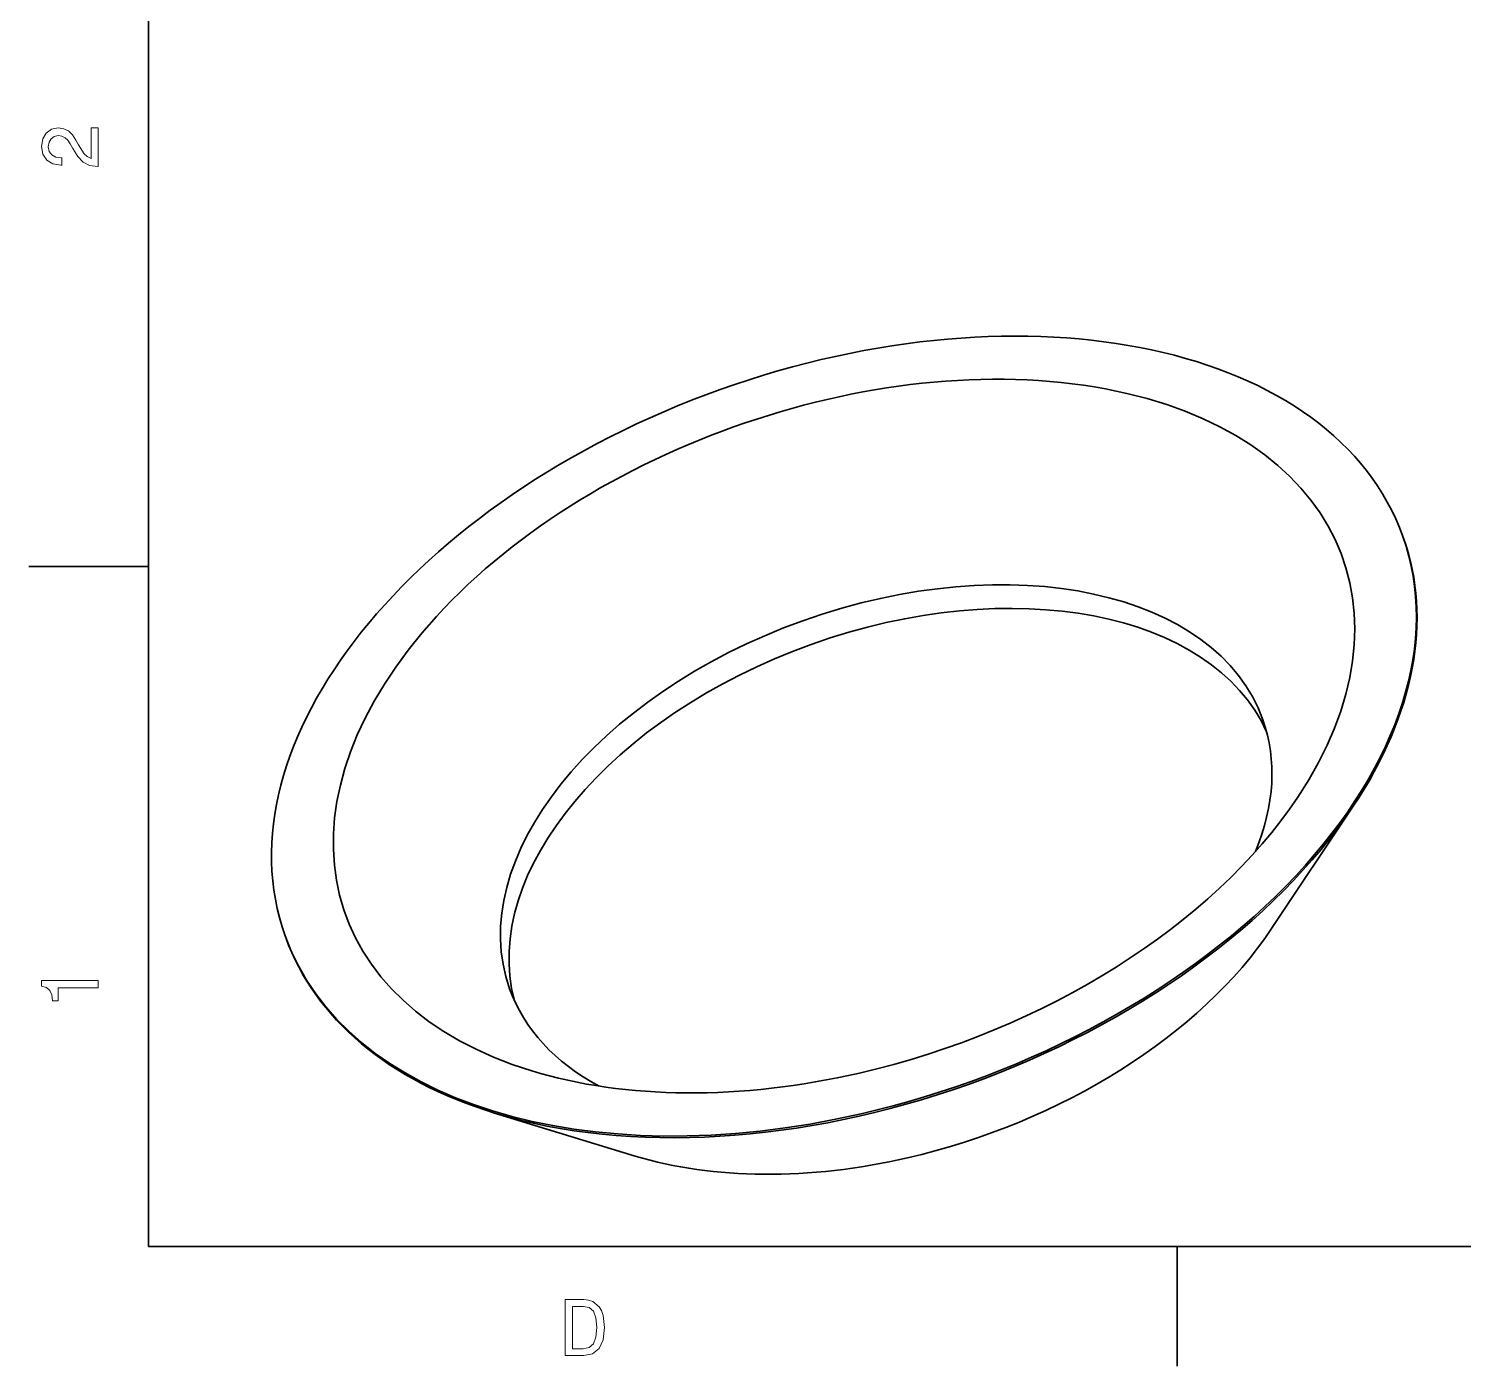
# Model space of a CAD drawing. Extents: x 0 to 297, y 0 to 210.
# Drawn here: x 2.5 to 92.2, y 2.5 to 86.1 of the extents above; entities that cross this region are included whole.
import ezdxf

# ---------------------------------------------------------------- set-up
doc = ezdxf.new("R2010")
doc.units = 0

msp = doc.modelspace()

# ---------------------------------------------------------------- linework, layer by layer
at = {"color": 7, "lineweight": 35}
for p, q in [((10, 200), (10, 10)), ((10, 10), (287, 10))]:
    msp.add_line(p, q, dxfattribs=at)
at = {"color": 7, "lineweight": 35, "ltscale": 0.002906}
for p, q in [((88.446281, 54.275803), (88.407173, 54.385246)), ((18.572441, 29.310101), (18.533333, 29.419548))]:
    msp.add_line(p, q, dxfattribs=at)
at = {"color": 7, "lineweight": 35, "ltscale": 0.1875}
for p, q in [((10, 52.5), (2.5, 52.5)), ((74.300003, 10), (74.300003, 2.5))]:
    msp.add_line(p, q, dxfattribs=at)
at = {"color": 7, "lineweight": 35, "ltscale": 0.229785}
msp.add_line((80.204163, 29.863285), (85.302216, 37.511261), dxfattribs=at)
at = {"color": 7, "lineweight": 35, "ltscale": 0.229795}
msp.add_line((40.418507, 15.647772), (31.627747, 18.333241), dxfattribs=at)
at = {"color": 7, "lineweight": 13}
for points in [[(6.833213, 77.519447), (6.833213, 79.925072), (6.399496, 79.925072), (6.399496, 78.023773), (6.162464, 78.129684), (5.965778, 78.311241), (5.607709, 78.871033), (5.456412, 79.168587), (5.239553, 79.501442), (4.987392, 79.738472), (4.689842, 79.874641), (4.351945, 79.925072), (3.928314, 79.839333), (3.595461, 79.602303), (3.383646, 79.239189), (3.307997, 78.770172), (3.393732, 78.286018), (3.630764, 77.91787), (4.009006, 77.680832), (4.508286, 77.600143), (4.578891, 77.600143), (4.578891, 78.059074), (4.538545, 78.059074), (4.195605, 78.104462), (3.943444, 78.240631), (3.782061, 78.457489), (3.726585, 78.744957), (3.777017, 79.03746), (3.903098, 79.254318), (4.099784, 79.395531), (4.346902, 79.445961), (4.578891, 79.41066), (4.775577, 79.314842), (4.947046, 79.153458), (5.098343, 78.931557), (5.259727, 78.634003), (5.572406, 78.139771), (5.90526, 77.791786), (6.308718, 77.585014), (6.818084, 77.519447)], [(6.833213, 26.159222), (6.833213, 26.618156), (3.307997, 26.618156), (3.307997, 26.275217), (3.615634, 26.184439), (3.822406, 26.002882), (3.943444, 25.725506), (3.98379, 25.34222), (4.341859, 25.34222), (4.341859, 26.159222)], [(37.194958, 6.666787), (36.029972, 6.666787), (36.029972, 3.166787), (37.194958, 3.166787), (37.744667, 3.277738), (38.153168, 3.615634), (38.405331, 4.165346), (38.496109, 4.916787), (38.415417, 5.683357), (38.314552, 5.985951), (38.173344, 6.228026), (37.764839, 6.555836), (37.497551, 6.636527)], [(37.159653, 6.248199), (37.542938, 6.17255), (37.805187, 5.940562), (37.961525, 5.527017), (38.011959, 4.916787), (37.956482, 4.326729), (37.800144, 3.913184), (37.532852, 3.666066), (37.159653, 3.585375), (36.498989, 3.585375), (36.498989, 6.248199)]]:
    msp.add_lwpolyline(points, close=True, dxfattribs=at)
at = {"color": 7, "lineweight": 35}
for centre, major_axis, start_param, end_param in [((53.470253, 41.902397), (34.936653, 12.483604), 6.283150465, 9.424743118), ((53.470253, 41.902397), (31.169899, 11.137665), 5.588330661, 10.119579104), ((53.470253, 41.902397), (34.936653, 12.483604), 4.524533198, 6.283150465), ((53.509361, 41.79295), (34.936653, 12.483604), 5.588330661, 6.283150465), ((56.110069, 34.514603), (23.542221, 8.412132), 6.283150465, 9.424743118), ((56.638031, 33.037045), (23.542221, 8.412132), 0.050540095, 3.091011365), ((56.110069, 34.514603), (23.542221, 8.412132), 5.770442775, 6.283150465), ((53.470253, 41.902397), (31.169899, 11.137665), 4.524533198, 5.588330661), ((53.509361, 41.79295), (34.936653, 12.483604), 3.836393797, 5.588330661), ((56.638031, 33.037045), (25.896439, 9.253345), 4.524533198, 5.588330661), ((53.470253, 41.902397), (34.936653, 12.483604), 3.141557811, 4.524533198), ((53.509361, 41.79295), (34.936653, 12.483604), 3.141557811, 3.836393797), ((56.110069, 34.514603), (23.542221, 8.412132), 3.141557811, 3.654655981), ((53.470253, 41.902397), (31.169899, 11.137665), 3.836393797, 4.524533198), ((56.638031, 33.037045), (25.896439, 9.253345), 3.836393797, 4.524533198)]:
    msp.add_ellipse(centre, major_axis=major_axis, ratio=0.620096, start_param=start_param, end_param=end_param, dxfattribs=at)

doc.saveas('drawing.dxf')
